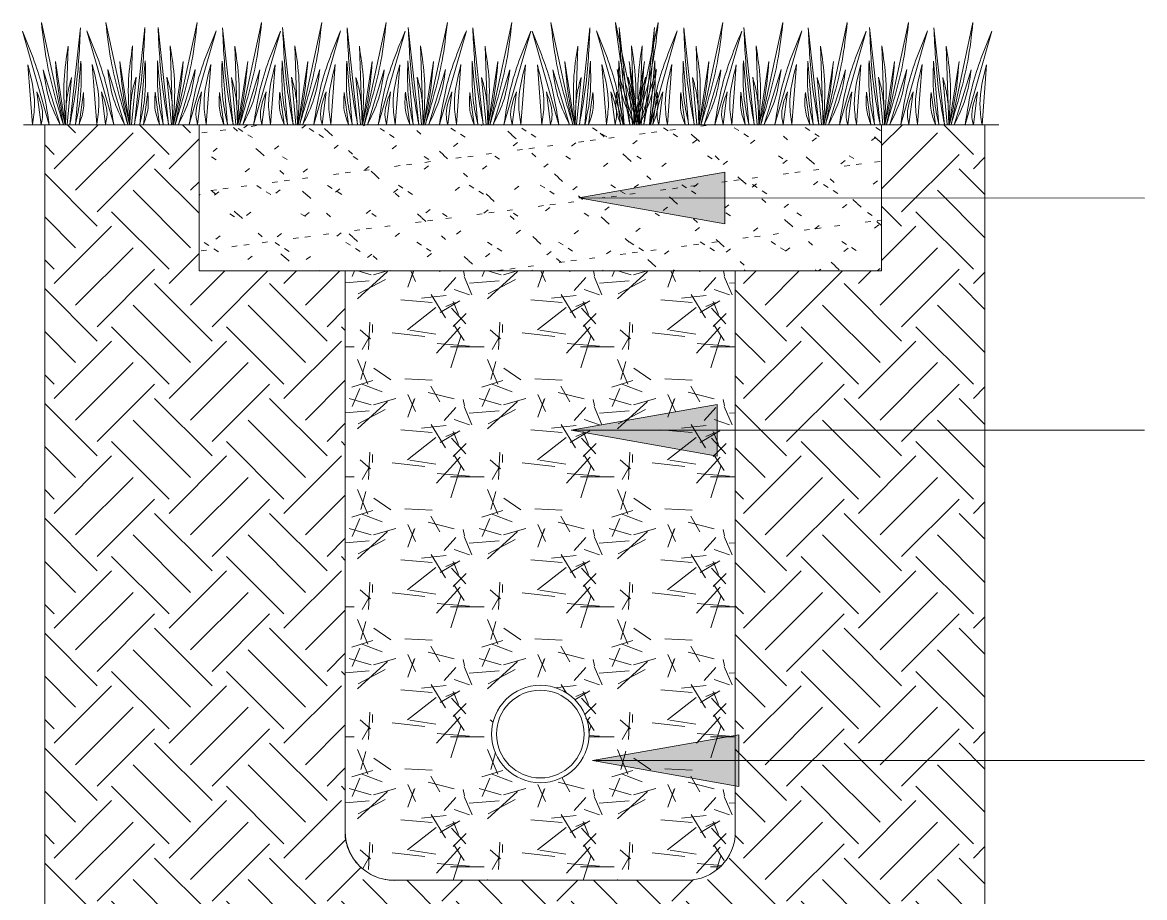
# Model space of a CAD drawing. Header units: millimetres. Extents: x 5357 to 259384, y -16348 to 109893.
# Drawn here: x 244559 to 246285, y 9011 to 10358 of the extents above; entities that cross this region are included whole.
import ezdxf

# ---------------------------------------------------------------- set-up
doc = ezdxf.new("R2010")
doc.units = ezdxf.units.MM
for name, color, linetype, lineweight in [('A-DETL-1', 90, 'Continuous', 18), ('A-DETL-GENF-3', 9, 'Continuous', 18), ('A-DETL-THIN-2', 151, 'Continuous', 18), ('G-ANNO-TEXT-1', 7, 'Continuous', 9)]:
    doc.layers.add(name, color=color, linetype=linetype, lineweight=lineweight)

msp = doc.modelspace()

# ---------------------------------------------------------------- hatches: boundary and pattern name
at = {"layer": 'A-DETL-GENF-3'}
h = msp.add_hatch(dxfattribs=at)
h.set_pattern_fill('FP_69', color=256, style=0, pattern_type=2)
h.set_pattern_definition([(45, (153280.14, -974226.52), (0, 176.776695), [125, -125]), (45, (153246.99, -974193.38), (0, 176.776695), [125, -125]), (45, (153213.85, -974160.23), (0, 176.776695), [125, -125]), (135, (153213.85, -974138.14), (-176.776695, 1e-14), [125, -125]), (135, (153246.99, -974104.99), (-176.776695, 1e-14), [125, -125]), (135, (153280.14, -974071.84), (-176.776695, 1e-14), [125, -125])])
h.paths.add_polyline_path([(246039.5, 8570.9), (246039.5, 10200.2), (245880.5, 10200.2), (245880.5, 9975.2), (245655.5, 9975.2), (245655.5, 9112.7), (245652.9, 9093.3), (245645.4, 9075.2), (245633.5, 9059.6), (245618, 9047.7), (245599.9, 9040.2), (245580.5, 9037.7), (245130.5, 9037.7), (245111.1, 9040.2), (245093, 9047.7), (245077.4, 9059.6), (245064.4, 9077.9), (245060.1, 9085.8), (245055.5, 9103.3), (245055.5, 9975.2), (244830.5, 9975.2), (244830.5, 10200.2), (244593, 10200.2), (244593, 8570.9), (245763.3, 8570.9)])
h = msp.add_hatch(dxfattribs=at)
h.set_pattern_fill('FP_71', color=256, style=0, pattern_type=2)
h.set_pattern_definition([(37.5, (-171582.934, -317401.785), (-2.2047675, 67.438832), [8.382, -44.818, 8.382, -51.118, -56.875]), (37.5, (-171582.934, -317401.785), (-2.2047675, 67.438832), [-112.7, 8.382, -48.493]), (7.5, (-171582.93, -317401.785), (61.942185, 98.775112), [8.382, -20.318, 8.382, -39.568, -18.375]), (7.5, (-171582.93, -317401.785), (61.942185, 98.775112), [-76.65, 8.382, -9.993]), (327.5, (-171625.984, -317401.785), (108.994965, 0.198067), [8.382, -9.118, 8.382, -54.618, -82.25]), (327.5, (-171625.984, -317401.785), (108.994965, 0.198067), [-80.5, 8.382, -73.868]), (317.5, (-171625.98, -317401.785), (105.214431, 30.718645), [8.382, -0.368, 8.382, -32.918, -47.25]), (317.5, (-171625.98, -317401.785), (105.214431, 30.718645), [-50.05, 8.382, -38.868])])
h.paths.add_polyline_path([(245880.5, 9975.2), (245880.5, 10200.2), (244830.5, 10200.2), (244830.5, 9975.2), (245655.5, 9975.2)])
h = msp.add_hatch(dxfattribs=at)
h.set_pattern_fill('FP_70', color=256, style=0, pattern_type=2)
h.set_pattern_definition([(228.013, (234639.906, -1138232.709), (-1599.99321458, -1800.00598716), [26.907, -2663.818]), (184.97, (234621.9064, -1138252.709), (2399.998764586, 200.01079312), [46.174, -4571.185]), (132.51, (234575.906, -1138256.709), (1999.98251442, -2200.01540248), [32.558, -3223.207]), (267.274, (234497.906, -1138306.709), (199.978278615, 4000.00150568), [42.048, -4162.712]), (292.834, (234495.906, -1138348.709), (-1000.01491609, 2399.9938911), [41.231, -4081.875]), (357.274, (234511.906, -1138386.709), (-4000.00150568, 199.978278615), [42.048, -4162.712]), (37.694, (234553.9064, -1138388.709), (-2600.008694996, -1999.988688788), [55.606, -5504.97]), (72.255, (234597.9064, -1138354.709), (1400.025510877, 4399.991603396), [52.498, -5197.264]), (121.43, (234613.906, -1138304.709), (-1600.019902505, 2599.98800777), [42.19, -4176.815]), (175.236, (234591.906, -1138268.709), (2199.99899227, -200.01368204), [48.166, -2360.153]), (222.397, (234543.9064, -1138264.709), (-2400.016707035, -2199.982091427), [62.29, -6166.675]), (138.814, (234695.906, -1138308.709), (-1399.99823156, 1200.00220716), [21.26, -2104.769]), (171.469, (234679.906, -1138294.709), (2599.99871559, -400.01032148), [40.447, -4004.302]), (225, (234639.9, -1138288.71), (1e-14, -199.999496), [28.284, -254.559]), (203.199, (234625.906, -1138264.71), (999.9972586, 400.007509), [15.232, -1507.923]), (291.801, (234611.906, -1138270.71), (-199.995719, 600.0012652), [21.541, -1055.492]), (30.964, (234619.906, -1138290.71), (599.9981053, 400.0027626), [34.986, -1131.205]), (161.565, (234649.906, -1138272.71), (399.999801, -200.0008215), [25.298, -607.157]), (16.39, (234495.906, -1138270.709), (1999.99528263, 600.01643542), [35.44, -3508.569]), (70.346, (234529.906, -1138260.709), (-800.00621769, -2199.99739242), [29.732, -2943.482]), (293.199, (234649.906, -1138232.71), (-400.007509, 999.9972586), [30.463, -1492.692]), (343.61, (234661.906, -1138260.709), (-1999.99528263, 600.01643542), [35.44, -3508.569]), (339.444, (234495.906, -1138394.71), (-1000.00081366, 399.99915247), [34.176, -1674.625]), (294.775, (234527.906, -1138406.709), (-999.99431875, 2200.0027789), [28.636, -2834.929]), (66.801, (234651.906, -1138432.71), (400.007509, 999.9972586), [30.463, -1492.692]), (17.354, (234663.906, -1138404.709), (-2600.00040382, -799.99890045), [33.526, -3319.085]), (69.444, (234553.906, -1138432.71), (-399.99915247, -1000.00081366), [17.088, -1691.713]), (101.31, (234639.906, -1138432.71), (-200.0007658, 800.0000367), [10.198, -1009.606]), (165.964, (234637.906, -1138422.71), (600.0012439, -199.99742), [41.231, -783.39]), (186.009, (234597.906, -1138412.709), (2000.00010721, 200.00028224), [38.21, -3782.785]), (303.69, (234619.906, -1138308.71), (-199.9994578, 400.0000942), [28.844, -692.266]), (353.157, (234635.9064, -1138332.709), (3399.998079655, -400.01342016), [50.359, -4985.513]), (60.945, (234685.906, -1138338.709), (-800.01014836, -1399.99474436), [20.591, -2038.535]), (90, (234695.9, -1138320.7), (-200, 200), [12, -188]), (120.256, (234593.906, -1138406.709), (799.98944823, -1400.00570188), [27.785, -2750.704]), (48.013, (234579.906, -1138382.709), (1599.99321458, 1800.00598716), [53.814, -2636.91]), (0, (234615.9, -1138342.7), (200, 200), [52, -148]), (325.305, (234667.906, -1138342.709), (2000.00352368, -1399.99434848), [31.623, -3130.655]), (254.055, (234693.906, -1138360.71), (-199.9944752, -800.000982), [29.12, -1426.902]), (207.646, (234685.9064, -1138388.709), (-3799.999524205, -2000.0012811), [47.413, -4693.895]), (175.426, (234643.9064, -1138410.709), (-2599.999993856, 200.00311531), [50.16, -4965.815])])
h.paths.add_polyline_path([(245318, 9037.7), (245580.5, 9037.7), (245599.9, 9040.2), (245618, 9047.7), (245633.5, 9059.6), (245645.4, 9075.2), (245652.9, 9093.3), (245655.5, 9112.7), (245655.5, 9975.2), (245055.5, 9975.2), (245055.5, 9112.7), (245058.3, 9092.6), (245066.7, 9073.6), (245079.2, 9058.3), (245095.7, 9046.6), (245113.3, 9039.9), (245130.5, 9037.7), (245304.7, 9037.7)])
h.paths.add_polyline_path([(245355.5, 9187.7), (245336.1, 9190.2), (245318, 9197.7), (245302.4, 9209.6), (245290.5, 9225.2), (245283, 9243.3), (245280.5, 9262.7), (245283, 9282.1), (245290.5, 9300.2), (245304.7, 9317.5), (245318, 9327.6), (245336.1, 9335.1), (245355.5, 9337.7), (245374.9, 9335.1), (245393, 9327.6), (245408.5, 9315.7), (245420.4, 9300.2), (245427.9, 9282.1), (245430.5, 9262.7), (245427.9, 9243.3), (245420.4, 9225.2), (245408.5, 9209.6), (245393, 9197.7), (245374.9, 9190.2)])
at = {"layer": 'G-ANNO-TEXT-1'}
for points in [[(245414.5, 10087.8), (245639.4, 10047.9), (245639.5, 10127.3)], [(245402.8, 9730.2), (245627.8, 9690.5), (245627.8, 9769.9)], [(245435.7, 9221.9), (245660.7, 9182.2), (245660.7, 9261.6)]]:
    msp.add_hatch(color=256, dxfattribs=at).paths.add_polyline_path(points)

# ---------------------------------------------------------------- linework, layer by layer
at = {"layer": 'A-DETL-1'}
for p, q in [((244600.1, 10200.2), (244558.8, 10344.4)), ((244621.7, 10200.2), (244587.9, 10357.3)), ((244631.9, 10200.3), (244648.1, 10349.5)), ((244699.2, 10200.6), (244657.9, 10344.8)), ((244720.8, 10200.6), (244687.1, 10357.6)), ((244731, 10200.7), (244747.2, 10349.8)), ((244783.6, 10200.7), (244767.4, 10349.8)), ((244793.8, 10200.6), (244827.6, 10357.6)), ((244815.4, 10200.6), (244856.7, 10344.8)), ((244882.8, 10200.3), (244866.6, 10349.5)), ((244892.9, 10200.2), (244926.7, 10357.3)), ((244914.5, 10200.2), (244955.8, 10344.4)), ((244975.3, 10200.7), (244959.1, 10349.8)), ((244985.4, 10200.6), (245019.2, 10357.6)), ((245007, 10200.6), (245048.3, 10344.8)), ((245074.4, 10200.3), (245058.2, 10349.5)), ((245084.5, 10200.2), (245118.3, 10357.3)), ((245106.2, 10200.2), (245147.5, 10344.4)), ((245168.6, 10200.7), (245152.4, 10349.8)), ((245178.8, 10200.6), (245212.5, 10357.6)), ((245200.4, 10200.6), (245241.7, 10344.8)), ((245267.7, 10200.3), (245251.5, 10349.5)), ((245277.9, 10200.2), (245311.7, 10357.3)), ((245299.5, 10200.2), (245340.8, 10344.4)), ((245384, 10200.2), (245342.7, 10344.4)), ((245405.6, 10200.2), (245371.8, 10357.3)), ((245415.7, 10200.3), (245431.9, 10349.5)), ((245483.1, 10200.6), (245441.8, 10344.8)), ((245504.7, 10200.6), (245470.9, 10357.6)), ((245493.1, 10200.7), (245476.9, 10349.8)), ((245503.3, 10200.6), (245537, 10357.6)), ((245514.9, 10200.7), (245531.1, 10349.8)), ((245524.9, 10200.6), (245566.2, 10344.8)), ((245592.3, 10200.3), (245576.1, 10349.5)), ((245602.4, 10200.2), (245636.2, 10357.3)), ((245624, 10200.2), (245665.3, 10344.4)), ((245684.7, 10200.7), (245668.6, 10349.8)), ((245694.9, 10200.6), (245728.7, 10357.6)), ((245716.5, 10200.6), (245757.8, 10344.8)), ((245783.9, 10200.3), (245767.7, 10349.5)), ((245794, 10200.2), (245827.8, 10357.3)), ((245815.6, 10200.2), (245857, 10344.4)), ((245878.1, 10200.7), (245861.9, 10349.8)), ((245888.2, 10200.6), (245922, 10357.6)), ((245909.9, 10200.6), (245951.1, 10344.8)), ((245977.2, 10200.3), (245961, 10349.5)), ((245987.3, 10200.2), (246021.1, 10357.3)), ((246009, 10200.2), (246050.3, 10344.4)), ((244625, 10200.2), (244629.2, 10321.1)), ((244724.2, 10200.6), (244728.3, 10321.4)), ((244790.4, 10200.6), (244786.3, 10321.4)), ((244889.6, 10200.2), (244885.5, 10321.1)), ((244982.1, 10200.6), (244978, 10321.4)), ((245081.2, 10200.2), (245077.1, 10321.1)), ((245175.4, 10200.6), (245171.3, 10321.4)), ((245274.6, 10200.2), (245270.4, 10321.1)), ((245408.9, 10200.2), (245413, 10321.1)), ((245499.9, 10200.6), (245495.8, 10321.4)), ((245508.1, 10200.6), (245512.2, 10321.4)), ((245599.1, 10200.2), (245595, 10321.1)), ((245691.6, 10200.6), (245687.5, 10321.4)), ((245790.7, 10200.2), (245786.6, 10321.1)), ((245884.9, 10200.6), (245880.8, 10321.4)), ((245984, 10200.2), (245979.9, 10321.1)), ((244574.1, 10200.2), (244567.1, 10292.5)), ((244624.4, 10200.2), (244609.4, 10297.4)), ((244640.4, 10200.4), (244648.7, 10298.2)), ((244673.2, 10200.5), (244666.2, 10292.8)), ((244723.5, 10200.6), (244708.5, 10297.7)), ((244739.5, 10200.7), (244747.8, 10298.5)), ((244775.1, 10200.7), (244766.8, 10298.5)), ((244791.2, 10200.6), (244806.1, 10297.7)), ((244841.4, 10200.5), (244848.4, 10292.8)), ((244874.3, 10200.4), (244865.9, 10298.2)), ((244890.3, 10200.2), (244905.3, 10297.4)), ((244940.6, 10200.2), (244947.6, 10292.5)), ((244966.8, 10200.7), (244958.4, 10298.5)), ((244982.8, 10200.6), (244997.8, 10297.7)), ((245033.1, 10200.5), (245040, 10292.8)), ((245065.9, 10200.4), (245057.6, 10298.2)), ((245081.9, 10200.2), (245096.9, 10297.4)), ((245132.2, 10200.2), (245139.2, 10292.5)), ((245160.1, 10200.7), (245151.8, 10298.5)), ((245176.1, 10200.6), (245191.1, 10297.7)), ((245226.4, 10200.5), (245233.4, 10292.8)), ((245259.2, 10200.4), (245250.9, 10298.2)), ((245275.2, 10200.2), (245290.2, 10297.4)), ((245325.5, 10200.2), (245332.5, 10292.5)), ((245357.9, 10200.2), (245350.9, 10292.5)), ((245408.2, 10200.2), (245393.2, 10297.4)), ((245424.2, 10200.4), (245432.6, 10298.2)), ((245457.1, 10200.5), (245450.1, 10292.8)), ((245484.6, 10200.7), (245476.3, 10298.5)), ((245507.3, 10200.6), (245492.4, 10297.7)), ((245500.6, 10200.6), (245515.6, 10297.7)), ((245523.4, 10200.7), (245531.7, 10298.5)), ((245550.9, 10200.5), (245557.9, 10292.8)), ((245583.7, 10200.4), (245575.4, 10298.2)), ((245599.8, 10200.2), (245614.8, 10297.4)), ((245650, 10200.2), (245657, 10292.5)), ((245676.2, 10200.7), (245667.9, 10298.5)), ((245692.3, 10200.6), (245707.2, 10297.7)), ((245742.5, 10200.5), (245749.5, 10292.8)), ((245775.4, 10200.4), (245767.1, 10298.2)), ((245791.4, 10200.2), (245806.4, 10297.4)), ((245841.7, 10200.2), (245848.7, 10292.5)), ((245869.6, 10200.7), (245861.2, 10298.5)), ((245885.6, 10200.6), (245900.6, 10297.7)), ((245935.9, 10200.5), (245942.9, 10292.8)), ((245968.7, 10200.4), (245960.4, 10298.2)), ((245984.7, 10200.2), (245999.7, 10297.4)), ((246035, 10200.2), (246042, 10292.5)), ((244590.8, 10284.7), (244616.7, 10200.2)), ((244616.7, 10200.2), (244590.8, 10284.7)), ((244627.6, 10200.3), (244634.4, 10273)), ((244715.8, 10200.6), (244689.9, 10285)), ((244689.9, 10285), (244715.8, 10200.6)), ((244726.7, 10200.6), (244733.5, 10273.3)), ((244787.9, 10200.6), (244781.1, 10273.3)), ((244798.8, 10200.6), (244824.7, 10285)), ((244824.7, 10285), (244798.8, 10200.6)), ((244887.1, 10200.3), (244880.3, 10273)), ((244923.8, 10284.7), (244897.9, 10200.2)), ((244897.9, 10200.2), (244923.8, 10284.7)), ((244979.5, 10200.6), (244972.7, 10273.3)), ((244990.4, 10200.6), (245016.3, 10285)), ((245016.3, 10285), (244990.4, 10200.6)), ((245078.7, 10200.3), (245071.9, 10273)), ((245115.5, 10284.7), (245089.5, 10200.2)), ((245089.5, 10200.2), (245115.5, 10284.7)), ((245172.9, 10200.6), (245166.1, 10273.3)), ((245183.8, 10200.6), (245209.7, 10285)), ((245209.7, 10285), (245183.8, 10200.6)), ((245272, 10200.3), (245265.2, 10273)), ((245308.8, 10284.7), (245282.9, 10200.2)), ((245282.9, 10200.2), (245308.8, 10284.7)), ((245374.7, 10284.7), (245400.6, 10200.2)), ((245400.6, 10200.2), (245374.7, 10284.7)), ((245411.4, 10200.3), (245418.2, 10273)), ((245499.7, 10200.6), (245473.8, 10285)), ((245473.8, 10285), (245499.7, 10200.6)), ((245497.4, 10200.6), (245490.6, 10273.3)), ((245508.3, 10200.6), (245534.2, 10285)), ((245534.2, 10285), (245508.3, 10200.6)), ((245510.6, 10200.6), (245517.4, 10273.3)), ((245596.5, 10200.3), (245589.7, 10273)), ((245633.3, 10284.7), (245607.4, 10200.2)), ((245607.4, 10200.2), (245633.3, 10284.7)), ((245689, 10200.6), (245682.2, 10273.3)), ((245699.9, 10200.6), (245725.8, 10285)), ((245725.8, 10285), (245699.9, 10200.6)), ((245788.2, 10200.3), (245781.4, 10273)), ((245824.9, 10284.7), (245799, 10200.2)), ((245799, 10200.2), (245824.9, 10284.7)), ((245882.4, 10200.6), (245875.6, 10273.3)), ((245893.3, 10200.6), (245919.1, 10285)), ((245919.1, 10285), (245893.3, 10200.6)), ((245981.5, 10200.3), (245974.7, 10273)), ((246018.3, 10284.7), (245992.3, 10200.2)), ((245992.3, 10200.2), (246018.3, 10284.7)), ((244587.4, 10200.2), (244581, 10250.7)), ((244645.8, 10200.4), (244652.5, 10249.8)), ((244686.5, 10200.5), (244680.2, 10251)), ((244745, 10200.7), (244751.6, 10250.1)), ((244769.7, 10200.7), (244763, 10250.1)), ((244828.1, 10200.5), (244834.5, 10251)), ((244868.8, 10200.4), (244862.1, 10249.8)), ((244927.3, 10200.2), (244933.6, 10250.7)), ((244961.3, 10200.7), (244954.6, 10250.1)), ((245019.8, 10200.5), (245026.1, 10251)), ((245060.4, 10200.4), (245053.8, 10249.8)), ((245118.9, 10200.2), (245125.2, 10250.7)), ((245154.6, 10200.7), (245148, 10250.1)), ((245213.1, 10200.5), (245219.4, 10251)), ((245253.8, 10200.4), (245247.1, 10249.8)), ((245312.2, 10200.2), (245318.6, 10250.7)), ((245371.2, 10200.2), (245364.9, 10250.7)), ((245429.7, 10200.4), (245436.4, 10249.8)), ((245470.4, 10200.5), (245464, 10251)), ((245479.1, 10200.7), (245472.5, 10250.1)), ((245528.8, 10200.7), (245535.5, 10250.1)), ((245537.6, 10200.5), (245543.9, 10251)), ((245578.3, 10200.4), (245571.6, 10249.8)), ((245636.7, 10200.2), (245643.1, 10250.7)), ((245670.8, 10200.7), (245664.1, 10250.1)), ((245729.2, 10200.5), (245735.6, 10251)), ((245769.9, 10200.4), (245763.2, 10249.8)), ((245828.4, 10200.2), (245834.7, 10250.7)), ((245864.1, 10200.7), (245857.4, 10250.1)), ((245922.6, 10200.5), (245928.9, 10251)), ((245963.2, 10200.4), (245956.6, 10249.8)), ((246021.7, 10200.2), (246028, 10250.7)), ((244560.5, 10200.2), (246060.7, 10200.2)), ((244830.5, 10200.2), (244593, 10200.2)), ((244593, 10200.2), (244593, 8570.9)), ((244830.5, 9975.2), (244830.5, 10200.2)), ((244830.5, 10200.2), (245880.5, 10200.2)), ((244830.5, 9975.2), (244830.5, 10200.2)), ((246039.5, 10200.2), (245880.5, 10200.2)), ((245880.5, 10200.2), (245880.5, 9975.2)), ((245880.5, 10200.2), (245880.5, 9975.2)), ((246039.5, 8570.9), (246039.5, 10200.2)), ((245055.5, 9975.2), (244830.5, 9975.2)), ((245880.5, 9975.2), (244830.5, 9975.2)), ((245655.5, 9975.2), (245055.5, 9975.2)), ((245055.5, 9975.2), (245055.5, 9112.7)), ((245055.5, 9112.7), (245055.5, 9975.2)), ((245055.5, 9975.2), (245655.5, 9975.2)), ((245655.5, 9975.2), (245055.5, 9975.2)), ((245655.5, 9112.7), (245655.5, 9975.2)), ((245880.5, 9975.2), (245655.5, 9975.2)), ((245655.5, 9975.2), (245655.5, 9112.7)), ((245130.5, 9037.7), (245580.5, 9037.7)), ((245580.5, 9037.7), (245130.5, 9037.7))]:
    msp.add_line(p, q, dxfattribs=at)
for radius in [75, 67.5]:
    msp.add_circle((245355.5, 9262.7), radius, dxfattribs=at)
for centre, start, end in [((245130.5, 9112.7), 180, 270), ((245130.5, 9112.7), 180, 270), ((245580.5, 9112.7), 270, 0), ((245580.5, 9112.7), 270, 0)]:
    msp.add_arc(centre, 75, start, end, dxfattribs=at)
for points, knots in [([(244558.8, 10344.4), (244570, 10317), (244589.1, 10270.4), (244596.9, 10220.7), (244600.1, 10200.2)], [0, 0, 0, 0, 58.955261, 100.297149, 100.297149, 100.297149, 100.297149]), ([(244587.9, 10357.3), (244590.2, 10337.4), (244596.4, 10284.1), (244611.9, 10232.5), (244621.7, 10200.2)], [0, 0, 0, 0, 39.823307, 107.212515, 107.212515, 107.212515, 107.212515]), ([(244648.1, 10349.5), (244646.6, 10318.8), (244644.3, 10268.8), (244635.3, 10219.5), (244631.9, 10200.3)], [0, 0, 0, 0, 61.245148, 100.094856, 100.094856, 100.094856, 100.094856]), ([(244657.9, 10344.8), (244669.2, 10317.4), (244688.3, 10270.7), (244696, 10221), (244699.2, 10200.6)], [0, 0, 0, 0, 58.955261, 100.297149, 100.297149, 100.297149, 100.297149]), ([(244687.1, 10357.6), (244689.4, 10337.8), (244695.5, 10284.4), (244711.1, 10233), (244720.8, 10200.6)], [0, 0, 0, 0, 39.823307, 107.212515, 107.212515, 107.212515, 107.212515]), ([(244747.2, 10349.8), (244745.8, 10319.1), (244743.5, 10269.1), (244734.5, 10219.8), (244731, 10200.7)], [0, 0, 0, 0, 61.245148, 100.094856, 100.094856, 100.094856, 100.094856]), ([(244767.4, 10349.8), (244768.9, 10319.1), (244771.2, 10269.1), (244780.2, 10219.8), (244783.6, 10200.7)], [0, 0, 0, 0, 61.245148, 100.094856, 100.094856, 100.094856, 100.094856]), ([(244827.6, 10357.6), (244825.3, 10337.8), (244819.1, 10284.4), (244803.6, 10233), (244793.8, 10200.6)], [0, 0, 0, 0, 39.823307, 107.212515, 107.212515, 107.212515, 107.212515]), ([(244856.7, 10344.8), (244845.5, 10317.4), (244826.4, 10270.7), (244818.6, 10221), (244815.4, 10200.6)], [0, 0, 0, 0, 58.955261, 100.297149, 100.297149, 100.297149, 100.297149]), ([(244866.6, 10349.5), (244868, 10318.8), (244870.3, 10268.8), (244879.3, 10219.5), (244882.8, 10200.3)], [0, 0, 0, 0, 61.245148, 100.094856, 100.094856, 100.094856, 100.094856]), ([(244926.7, 10357.3), (244924.4, 10337.4), (244918.3, 10284.1), (244902.7, 10232.5), (244892.9, 10200.2)], [0, 0, 0, 0, 39.823307, 107.212515, 107.212515, 107.212515, 107.212515]), ([(244955.8, 10344.4), (244944.6, 10317), (244925.5, 10270.4), (244917.7, 10220.7), (244914.5, 10200.2)], [0, 0, 0, 0, 58.955261, 100.297149, 100.297149, 100.297149, 100.297149]), ([(244959.1, 10349.8), (244960.5, 10319.1), (244962.8, 10269.1), (244971.8, 10219.8), (244975.3, 10200.7)], [0, 0, 0, 0, 61.245148, 100.094856, 100.094856, 100.094856, 100.094856]), ([(245019.2, 10357.6), (245016.9, 10337.8), (245010.8, 10284.4), (244995.2, 10233), (244985.4, 10200.6)], [0, 0, 0, 0, 39.823307, 107.212515, 107.212515, 107.212515, 107.212515]), ([(245048.3, 10344.8), (245037.1, 10317.4), (245018, 10270.7), (245010.2, 10221), (245007, 10200.6)], [0, 0, 0, 0, 58.955261, 100.297149, 100.297149, 100.297149, 100.297149]), ([(245058.2, 10349.5), (245059.6, 10318.8), (245062, 10268.8), (245070.9, 10219.5), (245074.4, 10200.3)], [0, 0, 0, 0, 61.245148, 100.094856, 100.094856, 100.094856, 100.094856]), ([(245118.3, 10357.3), (245116.1, 10337.4), (245109.9, 10284.1), (245094.3, 10232.5), (245084.5, 10200.2)], [0, 0, 0, 0, 39.823307, 107.212515, 107.212515, 107.212515, 107.212515]), ([(245147.5, 10344.4), (245136.2, 10317), (245117.1, 10270.4), (245109.4, 10220.7), (245106.2, 10200.2)], [0, 0, 0, 0, 58.955261, 100.297149, 100.297149, 100.297149, 100.297149]), ([(245152.4, 10349.8), (245153.8, 10319.1), (245156.1, 10269.1), (245165.1, 10219.8), (245168.6, 10200.7)], [0, 0, 0, 0, 61.245148, 100.094856, 100.094856, 100.094856, 100.094856]), ([(245212.5, 10357.6), (245210.2, 10337.8), (245204.1, 10284.4), (245188.5, 10233), (245178.8, 10200.6)], [0, 0, 0, 0, 39.823307, 107.212515, 107.212515, 107.212515, 107.212515]), ([(245241.7, 10344.8), (245230.4, 10317.4), (245211.3, 10270.7), (245203.6, 10221), (245200.4, 10200.6)], [0, 0, 0, 0, 58.955261, 100.297149, 100.297149, 100.297149, 100.297149]), ([(245251.5, 10349.5), (245253, 10318.8), (245255.3, 10268.8), (245264.3, 10219.5), (245267.7, 10200.3)], [0, 0, 0, 0, 61.245148, 100.094856, 100.094856, 100.094856, 100.094856]), ([(245311.7, 10357.3), (245309.4, 10337.4), (245303.2, 10284.1), (245287.7, 10232.5), (245277.9, 10200.2)], [0, 0, 0, 0, 39.823307, 107.212515, 107.212515, 107.212515, 107.212515]), ([(245340.8, 10344.4), (245329.6, 10317), (245310.5, 10270.4), (245302.7, 10220.7), (245299.5, 10200.2)], [0, 0, 0, 0, 58.955261, 100.297149, 100.297149, 100.297149, 100.297149]), ([(245342.7, 10344.4), (245353.9, 10317), (245373, 10270.4), (245380.8, 10220.7), (245384, 10200.2)], [0, 0, 0, 0, 58.955261, 100.297149, 100.297149, 100.297149, 100.297149]), ([(245371.8, 10357.3), (245374.1, 10337.4), (245380.2, 10284.1), (245395.8, 10232.5), (245405.6, 10200.2)], [0, 0, 0, 0, 39.823307, 107.212515, 107.212515, 107.212515, 107.212515]), ([(245431.9, 10349.5), (245430.5, 10318.8), (245428.2, 10268.8), (245419.2, 10219.5), (245415.7, 10200.3)], [0, 0, 0, 0, 61.245148, 100.094856, 100.094856, 100.094856, 100.094856]), ([(245441.8, 10344.8), (245453, 10317.4), (245472.1, 10270.7), (245479.9, 10221), (245483.1, 10200.6)], [0, 0, 0, 0, 58.955261, 100.297149, 100.297149, 100.297149, 100.297149]), ([(245470.9, 10357.6), (245473.2, 10337.8), (245479.4, 10284.4), (245494.9, 10233), (245504.7, 10200.6)], [0, 0, 0, 0, 39.823307, 107.212515, 107.212515, 107.212515, 107.212515]), ([(245476.9, 10349.8), (245478.3, 10319.1), (245480.7, 10269.1), (245489.6, 10219.8), (245493.1, 10200.7)], [0, 0, 0, 0, 61.245148, 100.094856, 100.094856, 100.094856, 100.094856]), ([(245537, 10357.6), (245534.8, 10337.8), (245528.6, 10284.4), (245513.1, 10233), (245503.3, 10200.6)], [0, 0, 0, 0, 39.823307, 107.212515, 107.212515, 107.212515, 107.212515]), ([(245531.1, 10349.8), (245529.6, 10319.1), (245527.3, 10269.1), (245518.3, 10219.8), (245514.9, 10200.7)], [0, 0, 0, 0, 61.245148, 100.094856, 100.094856, 100.094856, 100.094856]), ([(245566.2, 10344.8), (245555, 10317.4), (245535.9, 10270.7), (245528.1, 10221), (245524.9, 10200.6)], [0, 0, 0, 0, 58.955261, 100.297149, 100.297149, 100.297149, 100.297149]), ([(245576.1, 10349.5), (245577.5, 10318.8), (245579.8, 10268.8), (245588.8, 10219.5), (245592.3, 10200.3)], [0, 0, 0, 0, 61.245148, 100.094856, 100.094856, 100.094856, 100.094856]), ([(245636.2, 10357.3), (245633.9, 10337.4), (245627.7, 10284.1), (245612.2, 10232.5), (245602.4, 10200.2)], [0, 0, 0, 0, 39.823307, 107.212515, 107.212515, 107.212515, 107.212515]), ([(245665.3, 10344.4), (245654.1, 10317), (245635, 10270.4), (245627.2, 10220.7), (245624, 10200.2)], [0, 0, 0, 0, 58.955261, 100.297149, 100.297149, 100.297149, 100.297149]), ([(245668.6, 10349.8), (245670, 10319.1), (245672.3, 10269.1), (245681.3, 10219.8), (245684.7, 10200.7)], [0, 0, 0, 0, 61.245148, 100.094856, 100.094856, 100.094856, 100.094856]), ([(245728.7, 10357.6), (245726.4, 10337.8), (245720.2, 10284.4), (245704.7, 10233), (245694.9, 10200.6)], [0, 0, 0, 0, 39.823307, 107.212515, 107.212515, 107.212515, 107.212515]), ([(245757.8, 10344.8), (245746.6, 10317.4), (245727.5, 10270.7), (245719.7, 10221), (245716.5, 10200.6)], [0, 0, 0, 0, 58.955261, 100.297149, 100.297149, 100.297149, 100.297149]), ([(245767.7, 10349.5), (245769.1, 10318.8), (245771.4, 10268.8), (245780.4, 10219.5), (245783.9, 10200.3)], [0, 0, 0, 0, 61.245148, 100.094856, 100.094856, 100.094856, 100.094856]), ([(245827.8, 10357.3), (245825.5, 10337.4), (245819.4, 10284.1), (245803.8, 10232.5), (245794, 10200.2)], [0, 0, 0, 0, 39.823307, 107.212515, 107.212515, 107.212515, 107.212515]), ([(245857, 10344.4), (245845.7, 10317), (245826.6, 10270.4), (245818.8, 10220.7), (245815.6, 10200.2)], [0, 0, 0, 0, 58.955261, 100.297149, 100.297149, 100.297149, 100.297149]), ([(245861.9, 10349.8), (245863.3, 10319.1), (245865.6, 10269.1), (245874.6, 10219.8), (245878.1, 10200.7)], [0, 0, 0, 0, 61.245148, 100.094856, 100.094856, 100.094856, 100.094856]), ([(245922, 10357.6), (245919.7, 10337.8), (245913.6, 10284.4), (245898, 10233), (245888.2, 10200.6)], [0, 0, 0, 0, 39.823307, 107.212515, 107.212515, 107.212515, 107.212515]), ([(245951.1, 10344.8), (245939.9, 10317.4), (245920.8, 10270.7), (245913.1, 10221), (245909.9, 10200.6)], [0, 0, 0, 0, 58.955261, 100.297149, 100.297149, 100.297149, 100.297149]), ([(245961, 10349.5), (245962.4, 10318.8), (245964.8, 10268.8), (245973.7, 10219.5), (245977.2, 10200.3)], [0, 0, 0, 0, 61.245148, 100.094856, 100.094856, 100.094856, 100.094856]), ([(246021.1, 10357.3), (246018.9, 10337.4), (246012.7, 10284.1), (245997.1, 10232.5), (245987.3, 10200.2)], [0, 0, 0, 0, 39.823307, 107.212515, 107.212515, 107.212515, 107.212515]), ([(246050.3, 10344.4), (246039.1, 10317), (246019.9, 10270.4), (246012.2, 10220.7), (246009, 10200.2)], [0, 0, 0, 0, 58.955261, 100.297149, 100.297149, 100.297149, 100.297149]), ([(244629.2, 10321.1), (244626.5, 10303.9), (244620.4, 10263.8), (244623.4, 10223.3), (244625, 10200.2)], [0, 0, 0, 0, 34.705059, 80.800687, 80.800687, 80.800687, 80.800687]), ([(244728.3, 10321.4), (244725.7, 10304.2), (244719.6, 10264.2), (244722.5, 10223.7), (244724.2, 10200.6)], [0, 0, 0, 0, 34.705059, 80.800687, 80.800687, 80.800687, 80.800687]), ([(244786.3, 10321.4), (244789, 10304.2), (244795.1, 10264.2), (244792.1, 10223.7), (244790.4, 10200.6)], [0, 0, 0, 0, 34.705059, 80.800687, 80.800687, 80.800687, 80.800687]), ([(244885.5, 10321.1), (244888.1, 10303.9), (244894.2, 10263.8), (244891.3, 10223.3), (244889.6, 10200.2)], [0, 0, 0, 0, 34.705059, 80.800687, 80.800687, 80.800687, 80.800687]), ([(244978, 10321.4), (244980.6, 10304.2), (244986.7, 10264.2), (244983.8, 10223.7), (244982.1, 10200.6)], [0, 0, 0, 0, 34.705059, 80.800687, 80.800687, 80.800687, 80.800687]), ([(245077.1, 10321.1), (245079.7, 10303.9), (245085.8, 10263.8), (245082.9, 10223.3), (245081.2, 10200.2)], [0, 0, 0, 0, 34.705059, 80.800687, 80.800687, 80.800687, 80.800687]), ([(245171.3, 10321.4), (245173.9, 10304.2), (245180, 10264.2), (245177.1, 10223.7), (245175.4, 10200.6)], [0, 0, 0, 0, 34.705059, 80.800687, 80.800687, 80.800687, 80.800687]), ([(245270.4, 10321.1), (245273.1, 10303.9), (245279.2, 10263.8), (245276.2, 10223.3), (245274.6, 10200.2)], [0, 0, 0, 0, 34.705059, 80.800687, 80.800687, 80.800687, 80.800687]), ([(245413, 10321.1), (245410.4, 10303.9), (245404.3, 10263.8), (245407.2, 10223.3), (245408.9, 10200.2)], [0, 0, 0, 0, 34.705059, 80.800687, 80.800687, 80.800687, 80.800687]), ([(245495.8, 10321.4), (245498.4, 10304.2), (245504.5, 10264.2), (245501.6, 10223.7), (245499.9, 10200.6)], [0, 0, 0, 0, 34.705059, 80.800687, 80.800687, 80.800687, 80.800687]), ([(245512.2, 10321.4), (245509.5, 10304.2), (245503.4, 10264.2), (245506.4, 10223.7), (245508.1, 10200.6)], [0, 0, 0, 0, 34.705059, 80.800687, 80.800687, 80.800687, 80.800687]), ([(245595, 10321.1), (245597.6, 10303.9), (245603.7, 10263.8), (245600.7, 10223.3), (245599.1, 10200.2)], [0, 0, 0, 0, 34.705059, 80.800687, 80.800687, 80.800687, 80.800687]), ([(245687.5, 10321.4), (245690.1, 10304.2), (245696.2, 10264.2), (245693.2, 10223.7), (245691.6, 10200.6)], [0, 0, 0, 0, 34.705059, 80.800687, 80.800687, 80.800687, 80.800687]), ([(245786.6, 10321.1), (245789.2, 10303.9), (245795.3, 10263.8), (245792.4, 10223.3), (245790.7, 10200.2)], [0, 0, 0, 0, 34.705059, 80.800687, 80.800687, 80.800687, 80.800687]), ([(245880.8, 10321.4), (245883.4, 10304.2), (245889.5, 10264.2), (245886.6, 10223.7), (245884.9, 10200.6)], [0, 0, 0, 0, 34.705059, 80.800687, 80.800687, 80.800687, 80.800687]), ([(245979.9, 10321.1), (245982.5, 10303.9), (245988.6, 10263.8), (245985.7, 10223.3), (245984, 10200.2)], [0, 0, 0, 0, 34.705059, 80.800687, 80.800687, 80.800687, 80.800687]), ([(244567.1, 10292.5), (244572.3, 10272.2), (244580.1, 10241.6), (244575.6, 10210.6), (244574.1, 10200.2)], [0, 0, 0, 0, 41.287178, 62.19294, 62.19294, 62.19294, 62.19294]), ([(244609.4, 10297.4), (244611.1, 10277.2), (244613.9, 10244.5), (244621.5, 10212.5), (244624.4, 10200.2)], [0, 0, 0, 0, 40.231924, 65.527789, 65.527789, 65.527789, 65.527789]), ([(244648.7, 10298.2), (244649.2, 10278.1), (244650.1, 10245.3), (244643.1, 10213.3), (244640.4, 10200.9)], [0, 0, 0, 0, 39.959326, 65.315479, 65.315479, 65.315479, 65.315479]), ([(244666.2, 10292.8), (244671.4, 10272.5), (244679.2, 10241.9), (244674.7, 10210.9), (244673.2, 10200.5)], [0, 0, 0, 0, 41.287178, 62.19294, 62.19294, 62.19294, 62.19294]), ([(244708.5, 10297.7), (244710.2, 10277.6), (244713.1, 10244.9), (244720.6, 10213), (244723.5, 10200.6)], [0, 0, 0, 0, 40.231924, 65.527789, 65.527789, 65.527789, 65.527789]), ([(244747.8, 10298.5), (244748.4, 10278.4), (244749.3, 10245.6), (244742.3, 10213.6), (244739.5, 10201.2)], [0, 0, 0, 0, 39.959326, 65.315479, 65.315479, 65.315479, 65.315479]), ([(244766.8, 10298.5), (244766.3, 10278.4), (244765.4, 10245.6), (244772.4, 10213.6), (244775.1, 10201.2)], [0, 0, 0, 0, 39.959326, 65.315479, 65.315479, 65.315479, 65.315479]), ([(244806.1, 10297.7), (244804.4, 10277.6), (244801.6, 10244.9), (244794.1, 10213), (244791.2, 10200.6)], [0, 0, 0, 0, 40.231924, 65.527789, 65.527789, 65.527789, 65.527789]), ([(244848.4, 10292.8), (244843.2, 10272.5), (244835.4, 10241.9), (244839.9, 10210.9), (244841.4, 10200.5)], [0, 0, 0, 0, 41.287178, 62.19294, 62.19294, 62.19294, 62.19294]), ([(244865.9, 10298.2), (244865.4, 10278.1), (244864.5, 10245.3), (244871.5, 10213.3), (244874.2, 10200.9)], [0, 0, 0, 0, 39.959326, 65.315479, 65.315479, 65.315479, 65.315479]), ([(244905.3, 10297.4), (244903.5, 10277.2), (244900.7, 10244.5), (244893.2, 10212.5), (244890.3, 10200.2)], [0, 0, 0, 0, 40.231924, 65.527789, 65.527789, 65.527789, 65.527789]), ([(244947.6, 10292.5), (244942.4, 10272.2), (244934.6, 10241.6), (244939.1, 10210.6), (244940.6, 10200.2)], [0, 0, 0, 0, 41.287178, 62.19294, 62.19294, 62.19294, 62.19294]), ([(244958.4, 10298.5), (244957.9, 10278.4), (244957, 10245.6), (244964, 10213.6), (244966.7, 10201.2)], [0, 0, 0, 0, 39.959326, 65.315479, 65.315479, 65.315479, 65.315479]), ([(244997.8, 10297.7), (244996, 10277.6), (244993.2, 10244.9), (244985.7, 10213), (244982.8, 10200.6)], [0, 0, 0, 0, 40.231924, 65.527789, 65.527789, 65.527789, 65.527789]), ([(245040, 10292.8), (245034.9, 10272.5), (245027.1, 10241.9), (245031.6, 10210.9), (245033.1, 10200.5)], [0, 0, 0, 0, 41.287178, 62.19294, 62.19294, 62.19294, 62.19294]), ([(245057.6, 10298.2), (245057, 10278.1), (245056.1, 10245.3), (245063.1, 10213.3), (245065.9, 10200.9)], [0, 0, 0, 0, 39.959326, 65.315479, 65.315479, 65.315479, 65.315479]), ([(245096.9, 10297.4), (245095.2, 10277.2), (245092.3, 10244.5), (245084.8, 10212.5), (245081.9, 10200.2)], [0, 0, 0, 0, 40.231924, 65.527789, 65.527789, 65.527789, 65.527789]), ([(245139.2, 10292.5), (245134, 10272.2), (245126.2, 10241.6), (245130.7, 10210.6), (245132.2, 10200.2)], [0, 0, 0, 0, 41.287178, 62.19294, 62.19294, 62.19294, 62.19294]), ([(245151.8, 10298.5), (245151.2, 10278.4), (245150.3, 10245.6), (245157.3, 10213.6), (245160.1, 10201.2)], [0, 0, 0, 0, 39.959326, 65.315479, 65.315479, 65.315479, 65.315479]), ([(245191.1, 10297.7), (245189.4, 10277.6), (245186.5, 10244.9), (245179, 10213), (245176.1, 10200.6)], [0, 0, 0, 0, 40.231924, 65.527789, 65.527789, 65.527789, 65.527789]), ([(245233.4, 10292.8), (245228.2, 10272.5), (245220.4, 10241.9), (245224.9, 10210.9), (245226.4, 10200.5)], [0, 0, 0, 0, 41.287178, 62.19294, 62.19294, 62.19294, 62.19294]), ([(245250.9, 10298.2), (245250.4, 10278.1), (245249.5, 10245.3), (245256.5, 10213.3), (245259.2, 10200.9)], [0, 0, 0, 0, 39.959326, 65.315479, 65.315479, 65.315479, 65.315479]), ([(245290.2, 10297.4), (245288.5, 10277.2), (245285.7, 10244.5), (245278.1, 10212.5), (245275.2, 10200.2)], [0, 0, 0, 0, 40.231924, 65.527789, 65.527789, 65.527789, 65.527789]), ([(245332.5, 10292.5), (245327.3, 10272.2), (245319.5, 10241.6), (245324, 10210.6), (245325.5, 10200.2)], [0, 0, 0, 0, 41.287178, 62.19294, 62.19294, 62.19294, 62.19294]), ([(245350.9, 10292.5), (245356.1, 10272.2), (245363.9, 10241.6), (245359.4, 10210.6), (245357.9, 10200.2)], [0, 0, 0, 0, 41.287178, 62.19294, 62.19294, 62.19294, 62.19294]), ([(245393.2, 10297.4), (245395, 10277.2), (245397.8, 10244.5), (245405.3, 10212.5), (245408.2, 10200.2)], [0, 0, 0, 0, 40.231924, 65.527789, 65.527789, 65.527789, 65.527789]), ([(245432.6, 10298.2), (245433.1, 10278.1), (245434, 10245.3), (245427, 10213.3), (245424.3, 10200.9)], [0, 0, 0, 0, 39.959326, 65.315479, 65.315479, 65.315479, 65.315479]), ([(245450.1, 10292.8), (245455.3, 10272.5), (245463.1, 10241.9), (245458.6, 10210.9), (245457.1, 10200.5)], [0, 0, 0, 0, 41.287178, 62.19294, 62.19294, 62.19294, 62.19294]), ([(245476.3, 10298.5), (245475.7, 10278.4), (245474.8, 10245.6), (245481.8, 10213.6), (245484.6, 10201.2)], [0, 0, 0, 0, 39.959326, 65.315479, 65.315479, 65.315479, 65.315479]), ([(245492.4, 10297.7), (245494.1, 10277.6), (245496.9, 10244.9), (245504.4, 10213), (245507.3, 10200.6)], [0, 0, 0, 0, 40.231924, 65.527789, 65.527789, 65.527789, 65.527789]), ([(245515.6, 10297.7), (245513.9, 10277.6), (245511.1, 10244.9), (245503.5, 10213), (245500.6, 10200.6)], [0, 0, 0, 0, 40.231924, 65.527789, 65.527789, 65.527789, 65.527789]), ([(245531.7, 10298.5), (245532.2, 10278.4), (245533.1, 10245.6), (245526.1, 10213.6), (245523.4, 10201.2)], [0, 0, 0, 0, 39.959326, 65.315479, 65.315479, 65.315479, 65.315479]), ([(245557.9, 10292.8), (245552.7, 10272.5), (245544.9, 10241.9), (245549.4, 10210.9), (245550.9, 10200.5)], [0, 0, 0, 0, 41.287178, 62.19294, 62.19294, 62.19294, 62.19294]), ([(245575.4, 10298.2), (245574.9, 10278.1), (245574, 10245.3), (245581, 10213.3), (245583.7, 10200.9)], [0, 0, 0, 0, 39.959326, 65.315479, 65.315479, 65.315479, 65.315479]), ([(245614.8, 10297.4), (245613, 10277.2), (245610.2, 10244.5), (245602.7, 10212.5), (245599.8, 10200.2)], [0, 0, 0, 0, 40.231924, 65.527789, 65.527789, 65.527789, 65.527789]), ([(245657, 10292.5), (245651.9, 10272.2), (245644.1, 10241.6), (245648.5, 10210.6), (245650, 10200.2)], [0, 0, 0, 0, 41.287178, 62.19294, 62.19294, 62.19294, 62.19294]), ([(245667.9, 10298.5), (245667.4, 10278.4), (245666.5, 10245.6), (245673.5, 10213.6), (245676.2, 10201.2)], [0, 0, 0, 0, 39.959326, 65.315479, 65.315479, 65.315479, 65.315479]), ([(245707.2, 10297.7), (245705.5, 10277.6), (245702.7, 10244.9), (245695.2, 10213), (245692.3, 10200.6)], [0, 0, 0, 0, 40.231924, 65.527789, 65.527789, 65.527789, 65.527789]), ([(245749.5, 10292.8), (245744.3, 10272.5), (245736.6, 10241.9), (245741, 10210.9), (245742.5, 10200.5)], [0, 0, 0, 0, 41.287178, 62.19294, 62.19294, 62.19294, 62.19294]), ([(245767.1, 10298.2), (245766.5, 10278.1), (245765.6, 10245.3), (245772.6, 10213.3), (245775.3, 10200.9)], [0, 0, 0, 0, 39.959326, 65.315479, 65.315479, 65.315479, 65.315479]), ([(245806.4, 10297.4), (245804.6, 10277.2), (245801.8, 10244.5), (245794.3, 10212.5), (245791.4, 10200.2)], [0, 0, 0, 0, 40.231924, 65.527789, 65.527789, 65.527789, 65.527789]), ([(245848.7, 10292.5), (245843.5, 10272.2), (245835.7, 10241.6), (245840.2, 10210.6), (245841.7, 10200.2)], [0, 0, 0, 0, 41.287178, 62.19294, 62.19294, 62.19294, 62.19294]), ([(245861.2, 10298.5), (245860.7, 10278.4), (245859.8, 10245.6), (245866.8, 10213.6), (245869.5, 10201.2)], [0, 0, 0, 0, 39.959326, 65.315479, 65.315479, 65.315479, 65.315479]), ([(245900.6, 10297.7), (245898.8, 10277.6), (245896, 10244.9), (245888.5, 10213), (245885.6, 10200.6)], [0, 0, 0, 0, 40.231924, 65.527789, 65.527789, 65.527789, 65.527789]), ([(245942.9, 10292.8), (245937.7, 10272.5), (245929.9, 10241.9), (245934.4, 10210.9), (245935.9, 10200.5)], [0, 0, 0, 0, 41.287178, 62.19294, 62.19294, 62.19294, 62.19294]), ([(245960.4, 10298.2), (245959.8, 10278.1), (245958.9, 10245.3), (245965.9, 10213.3), (245968.7, 10200.9)], [0, 0, 0, 0, 39.959326, 65.315479, 65.315479, 65.315479, 65.315479]), ([(245999.7, 10297.4), (245998, 10277.2), (245995.1, 10244.5), (245987.6, 10212.5), (245984.7, 10200.2)], [0, 0, 0, 0, 40.231924, 65.527789, 65.527789, 65.527789, 65.527789]), ([(246042, 10292.5), (246036.8, 10272.2), (246029, 10241.6), (246033.5, 10210.6), (246035, 10200.2)], [0, 0, 0, 0, 41.287178, 62.19294, 62.19294, 62.19294, 62.19294]), ([(244590.8, 10284.7), (244593.1, 10269.4), (244597.5, 10239.9), (244610.5, 10213.1), (244616.7, 10200.2)], [0, 0, 0, 0, 30.654247, 59.132466, 59.132466, 59.132466, 59.132466]), ([(244634.4, 10273), (244632.4, 10265.9), (244628.3, 10251.7), (244626.8, 10236.9), (244626, 10229.5)], [0, 0, 0, 0, 14.607565, 29.587409, 29.587409, 29.587409, 29.587409]), ([(244689.9, 10285), (244692.2, 10269.7), (244696.6, 10240.3), (244709.6, 10213.5), (244715.8, 10200.6)], [0, 0, 0, 0, 30.654247, 59.132466, 59.132466, 59.132466, 59.132466]), ([(244733.5, 10273.3), (244731.5, 10266.2), (244727.4, 10252), (244725.9, 10237.2), (244725.2, 10229.8)], [0, 0, 0, 0, 14.607565, 29.587409, 29.587409, 29.587409, 29.587409]), ([(244781.1, 10273.3), (244783.1, 10266.2), (244787.2, 10252), (244788.7, 10237.2), (244789.5, 10229.8)], [0, 0, 0, 0, 14.607565, 29.587409, 29.587409, 29.587409, 29.587409]), ([(244824.7, 10285), (244822.4, 10269.7), (244818.1, 10240.3), (244805.1, 10213.5), (244798.8, 10200.6)], [0, 0, 0, 0, 30.654247, 59.132466, 59.132466, 59.132466, 59.132466]), ([(244880.3, 10273), (244882.3, 10265.9), (244886.3, 10251.7), (244887.8, 10236.9), (244888.6, 10229.5)], [0, 0, 0, 0, 14.607565, 29.587409, 29.587409, 29.587409, 29.587409]), ([(244923.8, 10284.7), (244921.6, 10269.4), (244917.2, 10239.9), (244904.2, 10213.1), (244897.9, 10200.2)], [0, 0, 0, 0, 30.654247, 59.132466, 59.132466, 59.132466, 59.132466]), ([(244972.7, 10273.3), (244974.8, 10266.2), (244978.8, 10252), (244980.3, 10237.2), (244981.1, 10229.8)], [0, 0, 0, 0, 14.607565, 29.587409, 29.587409, 29.587409, 29.587409]), ([(245016.3, 10285), (245014.1, 10269.7), (245009.7, 10240.3), (244996.7, 10213.5), (244990.4, 10200.6)], [0, 0, 0, 0, 30.654247, 59.132466, 59.132466, 59.132466, 59.132466]), ([(245071.9, 10273), (245073.9, 10265.9), (245078, 10251.7), (245079.5, 10236.9), (245080.2, 10229.5)], [0, 0, 0, 0, 14.607565, 29.587409, 29.587409, 29.587409, 29.587409]), ([(245115.5, 10284.7), (245113.2, 10269.4), (245108.8, 10239.9), (245095.8, 10213.1), (245089.5, 10200.2)], [0, 0, 0, 0, 30.654247, 59.132466, 59.132466, 59.132466, 59.132466]), ([(245166.1, 10273.3), (245168.1, 10266.2), (245172.2, 10252), (245173.7, 10237.2), (245174.4, 10229.8)], [0, 0, 0, 0, 14.607565, 29.587409, 29.587409, 29.587409, 29.587409]), ([(245209.7, 10285), (245207.4, 10269.7), (245203, 10240.3), (245190, 10213.5), (245183.8, 10200.6)], [0, 0, 0, 0, 30.654247, 59.132466, 59.132466, 59.132466, 59.132466]), ([(245265.2, 10273), (245267.2, 10265.9), (245271.3, 10251.7), (245272.8, 10236.9), (245273.6, 10229.5)], [0, 0, 0, 0, 14.607565, 29.587409, 29.587409, 29.587409, 29.587409]), ([(245308.8, 10284.7), (245306.5, 10269.4), (245302.1, 10239.9), (245289.1, 10213.1), (245282.9, 10200.2)], [0, 0, 0, 0, 30.654247, 59.132466, 59.132466, 59.132466, 59.132466]), ([(245374.7, 10284.7), (245376.9, 10269.4), (245381.3, 10239.9), (245394.3, 10213.1), (245400.6, 10200.2)], [0, 0, 0, 0, 30.654247, 59.132466, 59.132466, 59.132466, 59.132466]), ([(245418.2, 10273), (245416.2, 10265.9), (245412.2, 10251.7), (245410.7, 10236.9), (245409.9, 10229.5)], [0, 0, 0, 0, 14.607565, 29.587409, 29.587409, 29.587409, 29.587409]), ([(245473.8, 10285), (245476.1, 10269.7), (245480.4, 10240.3), (245493.4, 10213.5), (245499.7, 10200.6)], [0, 0, 0, 0, 30.654247, 59.132466, 59.132466, 59.132466, 59.132466]), ([(245490.6, 10273.3), (245492.6, 10266.2), (245496.7, 10252), (245498.2, 10237.2), (245498.9, 10229.8)], [0, 0, 0, 0, 14.607565, 29.587409, 29.587409, 29.587409, 29.587409]), ([(245534.2, 10285), (245531.9, 10269.7), (245527.5, 10240.3), (245514.5, 10213.5), (245508.3, 10200.6)], [0, 0, 0, 0, 30.654247, 59.132466, 59.132466, 59.132466, 59.132466]), ([(245517.4, 10273.3), (245515.4, 10266.2), (245511.3, 10252), (245509.8, 10237.2), (245509, 10229.8)], [0, 0, 0, 0, 14.607565, 29.587409, 29.587409, 29.587409, 29.587409]), ([(245589.7, 10273), (245591.7, 10265.9), (245595.8, 10251.7), (245597.3, 10236.9), (245598.1, 10229.5)], [0, 0, 0, 0, 14.607565, 29.587409, 29.587409, 29.587409, 29.587409]), ([(245633.3, 10284.7), (245631, 10269.4), (245626.7, 10239.9), (245613.6, 10213.1), (245607.4, 10200.2)], [0, 0, 0, 0, 30.654247, 59.132466, 59.132466, 59.132466, 59.132466]), ([(245682.2, 10273.3), (245684.2, 10266.2), (245688.3, 10252), (245689.8, 10237.2), (245690.6, 10229.8)], [0, 0, 0, 0, 14.607565, 29.587409, 29.587409, 29.587409, 29.587409]), ([(245725.8, 10285), (245723.5, 10269.7), (245719.2, 10240.3), (245706.2, 10213.5), (245699.9, 10200.6)], [0, 0, 0, 0, 30.654247, 59.132466, 59.132466, 59.132466, 59.132466]), ([(245781.4, 10273), (245783.4, 10265.9), (245787.5, 10251.7), (245788.9, 10236.9), (245789.7, 10229.5)], [0, 0, 0, 0, 14.607565, 29.587409, 29.587409, 29.587409, 29.587409]), ([(245824.9, 10284.7), (245822.7, 10269.4), (245818.3, 10239.9), (245805.3, 10213.1), (245799, 10200.2)], [0, 0, 0, 0, 30.654247, 59.132466, 59.132466, 59.132466, 59.132466]), ([(245875.6, 10273.3), (245877.6, 10266.2), (245881.6, 10252), (245883.1, 10237.2), (245883.9, 10229.8)], [0, 0, 0, 0, 14.607565, 29.587409, 29.587409, 29.587409, 29.587409]), ([(245919.1, 10285), (245916.9, 10269.7), (245912.5, 10240.3), (245899.5, 10213.5), (245893.3, 10200.6)], [0, 0, 0, 0, 30.654247, 59.132466, 59.132466, 59.132466, 59.132466]), ([(245974.7, 10273), (245976.7, 10265.9), (245980.8, 10251.7), (245982.3, 10236.9), (245983, 10229.5)], [0, 0, 0, 0, 14.607565, 29.587409, 29.587409, 29.587409, 29.587409]), ([(246018.3, 10284.7), (246016, 10269.4), (246011.6, 10239.9), (245998.6, 10213.1), (245992.3, 10200.2)], [0, 0, 0, 0, 30.654247, 59.132466, 59.132466, 59.132466, 59.132466]), ([(244581, 10250.7), (244586, 10237.6), (244592.3, 10220.7), (244588.3, 10203.8), (244587.4, 10200.2)], [0, 0, 0, 0, 26.961327, 34.41937, 34.41937, 34.41937, 34.41937]), ([(244652.5, 10249.8), (244653.2, 10240.6), (244654.3, 10223.6), (244648.5, 10207.7), (244645.8, 10200.4)], [0, 0, 0, 0, 18.23112, 33.558404, 33.558404, 33.558404, 33.558404]), ([(244680.2, 10251), (244685.1, 10237.9), (244691.4, 10221.1), (244687.4, 10204.2), (244686.5, 10200.5)], [0, 0, 0, 0, 26.961327, 34.41937, 34.41937, 34.41937, 34.41937]), ([(244751.6, 10250.1), (244752.3, 10240.9), (244753.5, 10223.9), (244747.6, 10208), (244745, 10200.7)], [0, 0, 0, 0, 18.23112, 33.558404, 33.558404, 33.558404, 33.558404]), ([(244763, 10250.1), (244762.3, 10240.9), (244761.1, 10223.9), (244767, 10208), (244769.7, 10200.7)], [0, 0, 0, 0, 18.23112, 33.558404, 33.558404, 33.558404, 33.558404]), ([(244834.5, 10251), (244829.5, 10237.9), (244823.2, 10221.1), (244827.2, 10204.2), (244828.1, 10200.5)], [0, 0, 0, 0, 26.961327, 34.41937, 34.41937, 34.41937, 34.41937]), ([(244862.1, 10249.8), (244861.5, 10240.6), (244860.3, 10223.6), (244866.1, 10207.7), (244868.8, 10200.4)], [0, 0, 0, 0, 18.23112, 33.558404, 33.558404, 33.558404, 33.558404]), ([(244933.6, 10250.7), (244928.6, 10237.6), (244922.3, 10220.7), (244926.4, 10203.8), (244927.3, 10200.2)], [0, 0, 0, 0, 26.961327, 34.41937, 34.41937, 34.41937, 34.41937]), ([(244954.6, 10250.1), (244954, 10240.9), (244952.8, 10223.9), (244958.6, 10208), (244961.3, 10200.7)], [0, 0, 0, 0, 18.23112, 33.558404, 33.558404, 33.558404, 33.558404]), ([(245026.1, 10251), (245021.1, 10237.9), (245014.8, 10221.1), (245018.9, 10204.2), (245019.8, 10200.5)], [0, 0, 0, 0, 26.961327, 34.41937, 34.41937, 34.41937, 34.41937]), ([(245053.8, 10249.8), (245053.1, 10240.6), (245051.9, 10223.6), (245057.8, 10207.7), (245060.4, 10200.4)], [0, 0, 0, 0, 18.23112, 33.558404, 33.558404, 33.558404, 33.558404]), ([(245125.2, 10250.7), (245120.3, 10237.6), (245114, 10220.7), (245118, 10203.8), (245118.9, 10200.2)], [0, 0, 0, 0, 26.961327, 34.41937, 34.41937, 34.41937, 34.41937]), ([(245148, 10250.1), (245147.3, 10240.9), (245146.1, 10223.9), (245152, 10208), (245154.6, 10200.7)], [0, 0, 0, 0, 18.23112, 33.558404, 33.558404, 33.558404, 33.558404]), ([(245219.4, 10251), (245214.5, 10237.9), (245208.2, 10221.1), (245212.2, 10204.2), (245213.1, 10200.5)], [0, 0, 0, 0, 26.961327, 34.41937, 34.41937, 34.41937, 34.41937]), ([(245247.1, 10249.8), (245246.5, 10240.6), (245245.3, 10223.6), (245251.1, 10207.7), (245253.8, 10200.4)], [0, 0, 0, 0, 18.23112, 33.558404, 33.558404, 33.558404, 33.558404]), ([(245318.6, 10250.7), (245313.6, 10237.6), (245307.3, 10220.7), (245311.3, 10203.8), (245312.2, 10200.2)], [0, 0, 0, 0, 26.961327, 34.41937, 34.41937, 34.41937, 34.41937]), ([(245364.9, 10250.7), (245369.9, 10237.6), (245376.2, 10220.7), (245372.1, 10203.8), (245371.2, 10200.2)], [0, 0, 0, 0, 26.961327, 34.41937, 34.41937, 34.41937, 34.41937]), ([(245436.4, 10249.8), (245437, 10240.6), (245438.2, 10223.6), (245432.4, 10207.7), (245429.7, 10200.4)], [0, 0, 0, 0, 18.23112, 33.558404, 33.558404, 33.558404, 33.558404]), ([(245464, 10251), (245469, 10237.9), (245475.3, 10221.1), (245471.2, 10204.2), (245470.4, 10200.5)], [0, 0, 0, 0, 26.961327, 34.41937, 34.41937, 34.41937, 34.41937]), ([(245472.5, 10250.1), (245471.8, 10240.9), (245470.6, 10223.9), (245476.5, 10208), (245479.1, 10200.7)], [0, 0, 0, 0, 18.23112, 33.558404, 33.558404, 33.558404, 33.558404]), ([(245535.5, 10250.1), (245536.1, 10240.9), (245537.3, 10223.9), (245531.5, 10208), (245528.8, 10200.7)], [0, 0, 0, 0, 18.23112, 33.558404, 33.558404, 33.558404, 33.558404]), ([(245543.9, 10251), (245539, 10237.9), (245532.7, 10221.1), (245536.7, 10204.2), (245537.6, 10200.5)], [0, 0, 0, 0, 26.961327, 34.41937, 34.41937, 34.41937, 34.41937]), ([(245571.6, 10249.8), (245571, 10240.6), (245569.8, 10223.6), (245575.6, 10207.7), (245578.3, 10200.4)], [0, 0, 0, 0, 18.23112, 33.558404, 33.558404, 33.558404, 33.558404]), ([(245643.1, 10250.7), (245638.1, 10237.6), (245631.8, 10220.7), (245635.9, 10203.8), (245636.7, 10200.2)], [0, 0, 0, 0, 26.961327, 34.41937, 34.41937, 34.41937, 34.41937]), ([(245664.1, 10250.1), (245663.5, 10240.9), (245662.3, 10223.9), (245668.1, 10208), (245670.8, 10200.7)], [0, 0, 0, 0, 18.23112, 33.558404, 33.558404, 33.558404, 33.558404]), ([(245735.6, 10251), (245730.6, 10237.9), (245724.3, 10221.1), (245728.4, 10204.2), (245729.2, 10200.5)], [0, 0, 0, 0, 26.961327, 34.41937, 34.41937, 34.41937, 34.41937]), ([(245763.2, 10249.8), (245762.6, 10240.6), (245761.4, 10223.6), (245767.2, 10207.7), (245769.9, 10200.4)], [0, 0, 0, 0, 18.23112, 33.558404, 33.558404, 33.558404, 33.558404]), ([(245834.7, 10250.7), (245829.8, 10237.6), (245823.4, 10220.7), (245827.5, 10203.8), (245828.4, 10200.2)], [0, 0, 0, 0, 26.961327, 34.41937, 34.41937, 34.41937, 34.41937]), ([(245857.4, 10250.1), (245856.8, 10240.9), (245855.6, 10223.9), (245861.4, 10208), (245864.1, 10200.7)], [0, 0, 0, 0, 18.23112, 33.558404, 33.558404, 33.558404, 33.558404]), ([(245928.9, 10251), (245923.9, 10237.9), (245917.6, 10221.1), (245921.7, 10204.2), (245922.6, 10200.5)], [0, 0, 0, 0, 26.961327, 34.41937, 34.41937, 34.41937, 34.41937]), ([(245956.6, 10249.8), (245955.9, 10240.6), (245954.7, 10223.6), (245960.6, 10207.7), (245963.2, 10200.4)], [0, 0, 0, 0, 18.23112, 33.558404, 33.558404, 33.558404, 33.558404]), ([(246028, 10250.7), (246023.1, 10237.6), (246016.8, 10220.7), (246020.8, 10203.8), (246021.7, 10200.2)], [0, 0, 0, 0, 26.961327, 34.41937, 34.41937, 34.41937, 34.41937])]:
    msp.add_open_spline(points, degree=3, knots=knots, dxfattribs=at)
at = {"layer": 'A-DETL-THIN-2'}
for p, q in [((244830.5, 10200.2), (244593, 10200.2)), ((244593, 10200.2), (244593, 8570.9)), ((245880.5, 10200.2), (244830.5, 10200.2)), ((244830.5, 10200.2), (244830.5, 9975.2)), ((246039.5, 10200.2), (245880.5, 10200.2)), ((245880.5, 9975.2), (245880.5, 10200.2)), ((246039.5, 8570.9), (246039.5, 10200.2)), ((244830.5, 9975.2), (245880.5, 9975.2)), ((245055.5, 9975.2), (245055.5, 9112.7)), ((245655.5, 9112.7), (245655.5, 9975.2)), ((245055.5, 9103.3), (245055.5, 9112.7)), ((245130.5, 9037.7), (245580.5, 9037.7))]:
    msp.add_line(p, q, dxfattribs=at)
for centre, radius, start, end in [((245355.5, 9262.7), 75, 0, 180), ((245355.5, 9262.7), 75, 180, 0), ((245130.5, 9112.7), 75, 180, 270), ((245131, 9113.9), 76.3, 188.0238, 195.2532), ((245580.5, 9112.7), 75, 270, 360), ((245131, 9113.9), 76.3, 196.3633, 208.4317), ((245131, 9113.9), 76.3, 212.0565, 221.5537), ((245131, 9113.9), 76.3, 227.0439, 234.7467), ((245131, 9113.9), 76.3, 241.5409, 248.419), ((245131, 9113.9), 76.3, 256.0076, 269.6043)]:
    msp.add_arc(centre, radius, start, end, dxfattribs=at)
at = {"layer": 'G-ANNO-TEXT-1'}
for p, q in [((245639.5, 10127.3), (245414.5, 10087.8)), ((245639.4, 10047.9), (245639.5, 10127.3)), ((245414.5, 10087.8), (245639.4, 10047.9)), ((245414.5, 10087.8), (246285.1, 10087)), ((245627.8, 9769.9), (245402.8, 9730.2)), ((245627.8, 9690.5), (245627.8, 9769.9)), ((245402.8, 9730.2), (245627.8, 9690.5)), ((245402.8, 9730.2), (246285.1, 9730.2)), ((245660.7, 9261.6), (245435.7, 9221.9)), ((245660.7, 9182.2), (245660.7, 9261.6)), ((245435.7, 9221.9), (245660.7, 9182.2)), ((245435.7, 9221.9), (246285.1, 9221.9))]:
    msp.add_line(p, q, dxfattribs=at)

doc.saveas('drawing.dxf')
